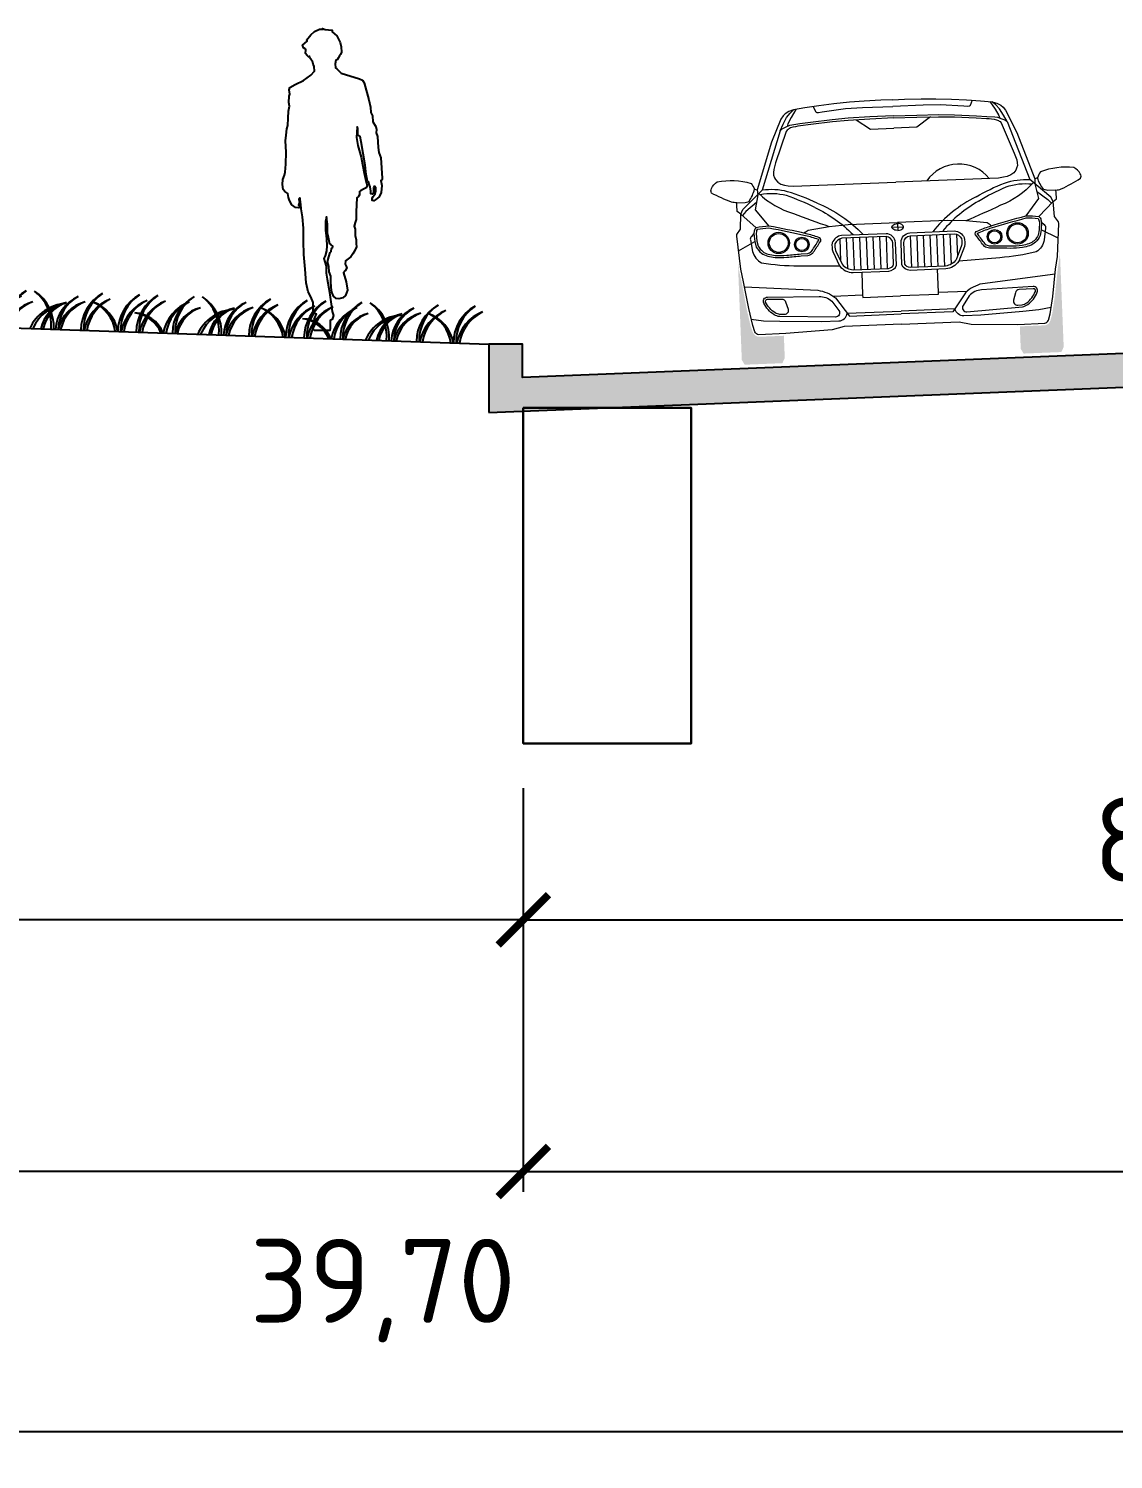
# Model space of a CAD drawing. Header units: millimetres. Extents: x 3633 to 4629, y 3430 to 3787.
# Drawn here: x 4536.26 to 4568.57, y 3553.53 to 3596.17 of the extents above; entities that cross this region are included whole.
import ezdxf

# ---------------------------------------------------------------- set-up
doc = ezdxf.new("R2010")
doc.units = ezdxf.units.MM
doc.layers.add('car', color=7, linetype='Continuous', lineweight=9, true_color=0x000000)
doc.layers.add('det1', color=7, linetype='Continuous', true_color=0x000000)
doc.layers.add('hatch', color=252, linetype='Continuous')
doc.styles.add('СПДС', font='isocpeur.ttf')
doc.dimstyles.new('СПДС', dxfattribs={"dimtxt": 1.25, "dimasz": 0.75, "dimexe": 0.3, "dimexo": 0.2, "dimgap": 0.3, "dimtad": 1, "dimrnd": 0.05, "dimzin": 1, "dimtxsty": 'СПДС', "dimblk": 'ARCHTICK', "dimcen": 0.6, "dimclrd": 7, "dimclre": 7, "dimclrt": 7, "dimazin": 0, "dimtfac": 1, "dimtmove": 1, "dimatfit": 3, "dimldrblk": 'OBLIQUE', "dimfxl": 1, "dimlwd": -1, "dimlwe": -1, "dimarcsym": 0})

# ---------------------------------------------------------------- blocks, each defined once
blk = doc.blocks.new('*U177')
at = {"layer": 'hatch', "ltscale": 0.5}
blk.add_hatch(color=256, dxfattribs=at).paths.add_polyline_path([(3500, -60.2), (7980.2, -239.4), (7980.2, 168.8), (7780.2, 168.8), (7780.2, -31.2), (3500, 140), (-250, -10), (-250, 190), (-450, 190), (-450, -218.2)])
at = {"layer": 'det1', "ltscale": 0.5}
blk.add_lwpolyline([(7980.2, -239.4), (3500, -60.2), (-450, -218.2), (-450, 190), (-250, 190), (-250, -10), (3500, 140), (7780.2, -31.2), (7780.2, 168.8), (7980.2, 168.8), (7980.2, -239.4)], dxfattribs=at)
blk = doc.blocks.new('*U282')
at = {"layer": 'car'}
for points in [[(-703.4, 162.9), (-854, 162.9, -0.258783), (-886.2, 188.5), (-898.7, 227.8), (-918.4, 331), (-942.1, 492.5), (-956, 569.1), (-959.6, 613.5), (-959.6, 29.2), (-943.8, 0), (-719.2, 0), (-703.4, 29.2)], [(703.4, 162.9), (854, 162.9, 0.258783), (886.2, 188.5), (898.7, 227.8), (918.4, 331), (942.1, 492.5), (956, 569.1), (959.6, 613.5), (959.6, 29.2), (943.8, 0), (719.2, 0), (703.4, 29.2)]]:
    blk.add_hatch(color=256, dxfattribs=at).paths.add_polyline_path(points)
for p, q in [((-34.7, 784), (34.7, 784)), ((0, 804.3), (0, 763.7))]:
    blk.add_line(p, q, dxfattribs=at)
for points in [[(0, 1543.3), (-70.6, 1543.4), (-169.8, 1541.3), (-257.6, 1538.3), (-350.3, 1532.7), (-440.1, 1524.6), (-523.8, 1515.6), (-592.2, 1506.3), (-620, 1497.2), (-642.2, 1484.1), (-655.8, 1472.2), (-669, 1453.3), (-730.8, 1318.2), (-828.4, 1038.3)], [(0, 1543.3), (70.6, 1543.4), (169.8, 1541.3), (257.6, 1538.3), (350.3, 1532.7), (440.1, 1524.6), (523.8, 1515.6), (592.2, 1506.3), (620, 1497.2), (642.2, 1484.1), (655.8, 1472.2), (669, 1453.3), (730.8, 1318.2), (828.4, 1038.3)], [(-676.2, 1385.3), (-656.8, 1423.6), (-634.8, 1462.8), (-613.2, 1488.1), (-592.2, 1506.3)], [(-577.6, 1508.3), (-608.2, 1461.8), (-628.5, 1423.6), (-633.2, 1408.6)], [(-473.8, 1521), (-461.3, 1490.8), (-457.6, 1486.9), (-453.9, 1485.7), (-444.6, 1485.5), (-422.8, 1488.2), (-282.6, 1502), (-180.7, 1503.3), (0, 1503.3)], [(473.8, 1521), (461.3, 1490.8), (457.6, 1486.9), (453.9, 1485.7), (444.6, 1485.5), (422.8, 1488.2), (282.6, 1502), (180.7, 1503.3), (0, 1503.3)], [(577.6, 1508.3), (608.2, 1461.8), (628.5, 1423.6), (633.2, 1408.6)], [(676.2, 1385.3), (656.8, 1423.6), (634.8, 1462.8), (613.2, 1488.1), (592.2, 1506.3)], [(-557.6, 1420.8), (-605.3, 1416.4), (-620.1, 1413.6), (-646.3, 1403.7), (-666.5, 1394.1), (-676.2, 1385.3), (-798.6, 1034.5)], [(0, 1446.5), (-140.2, 1445.8), (-269.2, 1443.1), (-364.3, 1438.2), (-494.7, 1427.9), (-557.6, 1420.8)], [(0.1, 1434.1), (-140, 1433.5), (-268.8, 1430.7), (-363.5, 1425.9), (-493.5, 1415.6), (-555.1, 1408.6)], [(-222, 1431.7), (-138.2, 1373.7), (0, 1373.7)], [(-0.1, 1434.1), (140, 1433.5), (268.8, 1430.7), (363.5, 1425.9), (493.5, 1415.6), (555.1, 1408.6)], [(0, 1446.5), (140.2, 1445.8), (269.2, 1443.1), (364.3, 1438.2), (494.7, 1427.9), (557.6, 1420.8)], [(222, 1431.7), (138.2, 1373.7), (0, 1373.7)], [(557.6, 1420.8), (605.3, 1416.4), (620.1, 1413.6), (646.3, 1403.7), (666.5, 1394.1), (676.2, 1385.3), (798.6, 1034.5)], [(-931.4, 898.4), (-918, 924.8), (-797.8, 1034.6)], [(-844.1, 1043.8), (-828.4, 1038.3)], [(-827.5, 1038), (-825.8, 1009.1)], [(931.4, 898.4), (918, 924.8), (797.8, 1034.6)], [(827.5, 1038), (825.8, 1009.1)], [(844.1, 1043.8), (828.4, 1038.3)], [(-834.9, 964.3), (-900.4, 911.7), (-921.9, 889.3)], [(-825.8, 1009.1), (-844, 919.5), (-766, 819.5)], [(825.8, 1009.1), (844, 919.5), (766, 819.5)], [(834.9, 964.3), (900.4, 911.7), (921.9, 889.3)], [(-842.9, 813.1), (-931.4, 898.4)], [(842.9, 813.1), (931.4, 898.4)], [(-952.4, 678.8), (-853.4, 731.8)], [(-348.1, 726.2), (-348.1, 593.7)], [(-308.6, 729.6), (-308.6, 549.3)], [(-269.1, 729.2), (-269.1, 539.7)], [(-229.6, 729.2), (-229.6, 539.7)], [(-190.1, 729.2), (-190.1, 539.7)], [(-150.6, 729.2), (-150.6, 539.7)], [(-111.1, 729.2), (-111.1, 539.7)], [(-71.6, 729.2), (-71.6, 539.7)], [(71.6, 729.2), (71.6, 539.7)], [(111.1, 729.2), (111.1, 539.7)], [(150.6, 729.2), (150.6, 539.7)], [(190.1, 729.2), (190.1, 539.7)], [(229.6, 729.2), (229.6, 539.7)], [(269.1, 729.2), (269.1, 539.7)], [(308.6, 729.6), (308.6, 549.3)], [(348.1, 726.2), (348.1, 593.7)], [(952.4, 678.8), (853.4, 731.8)], [(-224.9, 522.4), (-224.9, 385.7), (-399, 385.7)], [(224.9, 522.4), (224.9, 385.7), (399, 385.7)], [(-224.9, 385.7), (-224.9, 372.2), (0, 372.2)], [(224.9, 385.7), (224.9, 372.2), (0, 372.2)], [(-320.4, 282.3), (0, 282.3)], [(-308, 264.9), (0, 264.9)], [(320.4, 282.3), (0, 282.3)], [(308, 264.9), (0, 264.9)]]:
    blk.add_lwpolyline(points, dxfattribs=at)
for points in [[(-555.1, 1408.6, 0.041965), (-614.5, 1399.2, 0.097566), (-634.1, 1386.8), (-641.7, 1379.8), (-711.6, 1195.4), (-724.5, 1155.9), (-727.1, 1137.7), (-726.9, 1122.4), (-722.2, 1106.5), (-716.2, 1094.8), (-703.4, 1079.4), (-685.9, 1066.9), (-664.5, 1059.1), (-641.3, 1054.9), (-611.7, 1051.1), (0, 1051.1)], [(555.1, 1408.6, -0.041965), (614.5, 1399.2, -0.097566), (634.1, 1386.8), (641.7, 1379.8), (711.6, 1195.4), (724.5, 1155.9), (727.1, 1137.7), (726.9, 1122.4), (722.2, 1106.5), (716.2, 1094.8), (703.4, 1079.4), (685.9, 1066.9), (664.5, 1059.1), (641.3, 1054.9), (611.7, 1051.1), (0, 1051.1)], [(-951, 966.3, -0.086587), (-982.4, 971.7, -0.03884), (-1100.1, 1030.3, -0.304073), (-1098.9, 1056.5, -0.173994), (-1063.1, 1095.8, -0.117708), (-862.4, 1078.5, -0.079274), (-844.1, 1043.8)], [(-951, 966.3), (-902, 965.3), (-878.8, 972, 0.108127), (-844.1, 1043.8)], [(-474.1, 945, 0.039459), (-646.6, 1020.3, 0.101314), (-797.8, 1034.6, 0.097226)], [(474.1, 945, -0.039459), (646.6, 1020.3, -0.101314), (797.8, 1034.6, -0.097226)], [(951, 966.3, 0.086587), (982.4, 971.7, 0.03884), (1100.1, 1030.3, 0.304073), (1098.9, 1056.5, 0.173994), (1063.1, 1095.8, 0.117708), (862.4, 1078.5, 0.079274), (844.1, 1043.8)], [(951, 966.3), (902, 965.3), (878.8, 972, -0.108127), (844.1, 1043.8)], [(0, 204), (-342.6, 204), (-413.6, 186.8), (-691.7, 175.3), (-852.9, 175.3, -0.246202), (-874.6, 192.8), (-886.7, 230.9), (-906.2, 333), (-929.9, 494.5), (-943.7, 570.7), (-959.6, 766.5), (-958.7, 776.4), (-935.8, 808.9), (-931.4, 898.4), (-952.2, 913.6), (-951.7, 952.2), (-951, 966.3)], [(-818.6, 1015.6, 0.115478), (-617.9, 888.4, 0.009835), (-407, 803.4)], [(-487.8, 918.8, 0.036012), (-654.6, 996.9, 0.112074), (-810.9, 1007.9)], [(-474.1, 945, -0.109665), (-207.3, 746.7, -0.086447)], [(0, 204), (342.6, 204), (413.6, 186.8), (691.7, 175.3), (852.9, 175.3, 0.246202), (874.6, 192.8), (886.7, 230.9), (906.2, 333), (929.9, 494.5), (943.7, 570.7), (959.6, 766.5), (958.7, 776.4), (935.8, 808.9), (931.4, 898.4), (952.2, 913.6), (951.7, 952.2), (951, 966.3)], [(474.1, 945, 0.109665), (207.3, 746.7, 0.086447)], [(818.6, 1015.6, -0.115478), (617.9, 888.4, -0.009835), (407, 803.4)], [(487.8, 918.8, -0.036012), (654.6, 996.9, -0.112074), (810.9, 1007.9)], [(-487.8, 918.8, -0.086447), (-267.4, 750.2)], [(487.8, 918.8, 0.086447), (267.4, 750.2)], [(-857.1, 778.9), (-873.2, 762.9, 0.239592), (-880.1, 741.5), (-869.3, 672.6, 0.207141), (-819, 602.4, 0.038689), (-600.5, 576.4), (-355.1, 566)], [(-842.9, 813.1, 0.219934), (-854.5, 793), (-857.1, 778.9), (-853.4, 731.8), (-846.3, 698.3, 0.074962), (-817.6, 660.3, 0.078405), (-780.6, 640.9, 0.029684), (-737.6, 631.2, 0.017523), (-666.4, 629.8, 0.006133), (-580.8, 634.5), (-540.9, 635.8, 0.121315), (-512.2, 647.9, 0.024202), (-470.6, 706.6), (-461.8, 718.6, 0.495512), (-472, 740.8, 0.018752), (-547.4, 765.8, 0.012988), (-766, 819.5, 0.041161), (-842.9, 813.1)], [(-556.7, 768.3, -0.147224), (-532.8, 786.6), (-407, 803.4), (-295.1, 810.2), (0, 810.2)], [(556.7, 768.3, 0.147224), (532.8, 786.6), (407, 803.4), (295.1, 810.2), (0, 810.2)], [(857.1, 778.9), (873.2, 762.9, -0.239592), (880.1, 741.5), (869.3, 672.6, -0.207141), (819, 602.4, -0.038689), (600.5, 576.4), (355.1, 566)], [(842.9, 813.1, -0.219934), (854.5, 793), (857.1, 778.9), (853.4, 731.8), (846.3, 698.3, -0.074962), (817.6, 660.3, -0.078405), (780.6, 640.9, -0.029684), (737.6, 631.2, -0.017523), (666.4, 629.8, -0.006133), (580.8, 634.5), (540.9, 635.8, -0.121315), (512.2, 647.9, -0.024202), (470.6, 706.6), (461.8, 718.6, -0.495512), (472, 740.8, -0.018752), (547.4, 765.8, -0.012988), (766, 819.5, -0.041161), (842.9, 813.1)], [(-336.4, 747, 0.261694), (-393.9, 704.7, 0.1028), (-392.5, 652.7), (-355.1, 566, 0.213481), (-276, 522.4), (-63.9, 522.4, 0.307412), (-16, 557.7), (-16, 690.8, 0.383184), (-71, 746.5), (-336.4, 747)], [(336.4, 747, -0.261694), (393.9, 704.7, -0.1028), (392.5, 652.7), (355.1, 566, -0.213481), (276, 522.4), (63.9, 522.4, -0.307412), (16, 557.7), (16, 690.8, -0.383184), (71, 746.5), (336.4, 747)], [(-925.5, 464.6), (-490.4, 425.9, -0.132669), (-387.2, 376.1), (-308, 264.9)], [(925.5, 464.6), (490.4, 425.9, 0.132669), (387.2, 376.1), (308, 264.9)], [(-370.3, 301.1, -0.621988), (-391.9, 262.2), (-723.3, 278, -0.091073), (-756.6, 291, -0.134269), (-815.5, 362.1, -0.558845), (-791.5, 396.6), (-484.5, 389.3, -0.188393), (-409.3, 357.2), (-370.3, 301.1)], [(370.3, 301.1, 0.621988), (391.9, 262.2), (723.3, 278, 0.091073), (756.6, 291, 0.134269), (815.5, 362.1, 0.558845), (791.5, 396.6), (484.5, 389.3, 0.188393), (409.3, 357.2), (370.3, 301.1)], [(-893.9, 268.8), (-821.1, 256.2), (-724.7, 250.2), (-473.5, 239.6), (-372.6, 238.1, 0.332558), (-320.4, 282.3)], [(893.9, 268.8), (821.1, 256.2), (724.7, 250.2), (473.5, 239.6), (372.6, 238.1, -0.332558), (320.4, 282.3)]]:
    blk.add_lwpolyline(points, format="xyb", dxfattribs=at)
for points in [[(-837.6, 801.4, 0.186526), (-842.2, 791.3), (-844.7, 778.2), (-841.2, 733.5), (-834.6, 702.6, 0.070523), (-809.6, 669.8, 0.076123), (-776.9, 652.8, 0.029021), (-736.3, 643.6, 0.017315), (-666.7, 642.2, 0.006136), (-581.4, 646.8), (-542.1, 648.2, 0.110261), (-520.9, 656.9, 0.023737), (-480.8, 713.6), (-472.5, 724.9, 0.493895), (-475.2, 728.8, 0.019011), (-550.7, 753.8, 0.012904), (-767.3, 807.1, 0.038649)], [(837.6, 801.4, -0.186526), (842.2, 791.3), (844.7, 778.2), (841.2, 733.5), (834.6, 702.6, -0.070523), (809.6, 669.8, -0.076123), (776.9, 652.8, -0.029021), (736.3, 643.6, -0.017315), (666.7, 642.2, -0.006136), (581.4, 646.8), (542.1, 648.2, -0.110261), (520.9, 656.9, -0.023737), (480.8, 713.6), (472.5, 724.9, -0.493895), (475.2, 728.8, -0.019011), (550.7, 753.8, -0.012904), (767.3, 807.1, -0.038649)], [(-335.3, 729.6, 0.246897), (-377.2, 699.4, 0.094337), (-376, 658.1), (-340, 574.9, 0.205976), (-275.3, 539.7), (-64.2, 539.7, 0.2846), (-33.4, 561), (-33.4, 690.4, 0.377389), (-71.6, 729.2)], [(335.3, 729.6, -0.246897), (377.2, 699.4, -0.094337), (376, 658.1), (340, 574.9, -0.205976), (275.3, 539.7), (64.2, 539.7, -0.2846), (33.4, 561), (33.4, 690.4, -0.377389), (71.6, 729.2)], [(-792.1, 384.2), (-708, 382.2, -0.326161), (-684.8, 364.4), (-672, 320.9, -0.51563), (-696.9, 289.1), (-721.8, 290.3, -0.087537), (-749.8, 301.4, -0.133548), (-804.2, 367.1, -0.561503)], [(792.1, 384.2), (708, 382.2, 0.326161), (684.8, 364.4), (672, 320.9, 0.51563), (696.9, 289.1), (721.8, 290.3, 0.087537), (749.8, 301.4, 0.133548), (804.2, 367.1, 0.561503)]]:
    blk.add_lwpolyline(points, format="xyb", close=True, dxfattribs=at)
for centre, radius in [((-711.8, 717.2), 63.7), ((-711.8, 717.2), 56.3), ((711.8, 717.2), 63.7), ((711.8, 717.2), 56.3), ((-574.6, 702.4), 43.9), ((-574.6, 702.4), 36.4), ((574.6, 702.4), 43.9), ((574.6, 702.4), 36.4)]:
    blk.add_circle(centre, radius, dxfattribs=at)
blk.add_arc((370.3, 912.7), 232, 36.6231, 143.3769, dxfattribs=at)
at = {"layer": 'car', "extrusion": (0, 0, -1)}
blk.add_ellipse((0, 784), major_axis=(34.7, 0), ratio=0.584594, start_param=1.570796, end_param=4.712389, dxfattribs=at)
at = {"layer": 'car'}
blk.add_ellipse((0, 784), major_axis=(-34.7, 0), ratio=0.584594, start_param=1.570796, end_param=4.712389, dxfattribs=at)
blk = doc.blocks.new('_ArchTick')
at = {"color": 0, "linetype": 'ByBlock', "const_width": 0.15}
blk.add_lwpolyline([(-0.5, -0.5), (0.5, 0.5)], dxfattribs=at)
blk = doc.blocks.new('*D245')
at = {"color": 7, "transparency": 16777216}
for p, q in [((4550.993, 3573.537), (4550.993, 3569.008)), ((4550.993, 3569.608), (4404.635, 3569.608)), ((4404.635, 3569.208), (4404.635, 3569.008))]:
    blk.add_line(p, q, dxfattribs=at)
at = {"layer": 'Defpoints', "color": 0, "transparency": 16777216}
for p in [(4550.993, 3573.937), (4404.635, 3569.608), (4404.635, 3569.608)]:
    blk.add_point(p, dxfattribs=at)
at = {"color": 7, "transparency": 16777216, "xscale": 1.5, "yscale": 1.5, "zscale": 1.5, "rotation": 180}
blk.add_blockref('_ArchTick', (4404.635, 3569.608), dxfattribs=at)
at = {"color": 7, "transparency": 16777216, "xscale": 1.5, "yscale": 1.5, "zscale": 1.5}
blk.add_blockref('_ArchTick', (4550.993, 3569.608), dxfattribs=at)
at = {"color": 7, "transparency": 16777216, "insert": (4477.814, 3571.708), "char_height": 2.5, "attachment_point": 5, "style": 'СПДС'}
blk.add_mtext('29,25', dxfattribs=at)
blk = doc.blocks.new('_Oblique')
at = {"color": 0, "linetype": 'ByBlock', "lineweight": -2}
blk.add_line((-0.5, -0.5), (0.5, 0.5), dxfattribs=at)
blk = doc.blocks.new('*D186')
at = {"color": 7, "transparency": 16777216}
for p, q in [((4550.993, 3569.208), (4550.993, 3561.51)), ((4626.118, 3569.208), (4626.118, 3561.509)), ((4550.993, 3562.11), (4626.118, 3562.109))]:
    blk.add_line(p, q, dxfattribs=at)
at = {"layer": 'Defpoints', "color": 0, "transparency": 16777216}
for p in [(4550.993, 3569.608), (4626.118, 3569.608), (4626.118, 3562.109)]:
    blk.add_point(p, dxfattribs=at)
at = {"color": 7, "transparency": 16777216, "xscale": 1.5, "yscale": 1.5, "zscale": 1.5}
for p, rotation in [((4550.993, 3562.11), 179.9996016160246), ((4626.118, 3562.109), 359.9996016160245)]:
    blk.add_blockref('_ArchTick', p, dxfattribs=dict(at, rotation=rotation))
at = {"color": 7, "transparency": 16777216, "insert": (4588.555, 3564.209), "char_height": 2.5, "attachment_point": 5, "rotation": 359.9996, "style": 'СПДС'}
blk.add_mtext('15,00', dxfattribs=at)
blk = doc.blocks.new('*D187')
at = {"color": 7, "transparency": 16777216}
for p, q in [((4427.493, 3569.208), (4427.493, 3561.508)), ((4550.993, 3569.208), (4550.993, 3561.508)), ((4550.993, 3562.108), (4427.493, 3562.108))]:
    blk.add_line(p, q, dxfattribs=at)
at = {"layer": 'Defpoints', "color": 0, "transparency": 16777216}
for p in [(4427.493, 3569.608), (4550.993, 3569.608), (4427.493, 3562.108)]:
    blk.add_point(p, dxfattribs=at)
at = {"color": 7, "transparency": 16777216, "xscale": 1.5, "yscale": 1.5, "zscale": 1.5, "rotation": 180}
blk.add_blockref('_ArchTick', (4427.493, 3562.108), dxfattribs=at)
at = {"color": 7, "transparency": 16777216, "xscale": 1.5, "yscale": 1.5, "zscale": 1.5}
blk.add_blockref('_ArchTick', (4550.993, 3562.108), dxfattribs=at)
at = {"color": 7, "transparency": 16777216, "insert": (4489.243, 3564.208), "char_height": 2.5, "attachment_point": 5, "style": 'СПДС'}
blk.add_mtext('24,70', dxfattribs=at)
blk = doc.blocks.new('*D188')
at = {"color": 7, "transparency": 16777216}
for p, q in [((4427.493, 3561.708), (4427.493, 3553.762)), ((4626.118, 3561.709), (4626.118, 3553.763)), ((4427.493, 3554.362), (4626.118, 3554.363))]:
    blk.add_line(p, q, dxfattribs=at)
at = {"layer": 'Defpoints', "color": 0, "transparency": 16777216}
for p in [(4427.493, 3562.108), (4626.118, 3562.109), (4626.118, 3554.363)]:
    blk.add_point(p, dxfattribs=at)
at = {"color": 7, "transparency": 16777216, "xscale": 1.5, "yscale": 1.5, "zscale": 1.5}
for p, rotation in [((4427.493, 3554.362), 180.0001973891662), ((4626.118, 3554.363), 0.0001973891662108201)]:
    blk.add_blockref('_ArchTick', p, dxfattribs=dict(at, rotation=rotation))
at = {"color": 7, "transparency": 16777216, "insert": (4546.805, 3558.562), "char_height": 2.5, "attachment_point": 5, "rotation": 0.0002, "style": 'СПДС'}
blk.add_mtext('39,70', dxfattribs=at)
blk = doc.blocks.new('*D189')
at = {"color": 7, "transparency": 16777216}
for p, q in [((4591.118, 3574.475), (4591.118, 3569.008)), ((4550.993, 3573.537), (4550.993, 3569.008)), ((4550.993, 3569.608), (4591.118, 3569.608))]:
    blk.add_line(p, q, dxfattribs=at)
at = {"layer": 'Defpoints', "color": 0, "transparency": 16777216}
for p in [(4591.118, 3574.875), (4550.993, 3573.937), (4591.118, 3569.608)]:
    blk.add_point(p, dxfattribs=at)
at = {"color": 7, "transparency": 16777216, "xscale": 1.5, "yscale": 1.5, "zscale": 1.5, "rotation": 180}
blk.add_blockref('_ArchTick', (4550.993, 3569.608), dxfattribs=at)
at = {"color": 7, "transparency": 16777216, "xscale": 1.5, "yscale": 1.5, "zscale": 1.5}
blk.add_blockref('_ArchTick', (4591.118, 3569.608), dxfattribs=at)
at = {"color": 7, "transparency": 16777216, "insert": (4571.055, 3571.708), "char_height": 2.5, "attachment_point": 5, "style": 'СПДС'}
blk.add_mtext('8,00', dxfattribs=at)
blk = doc.blocks.new('grass')
at = {"color": 0}
for centre, radius, start, end in [((283.4, 7.6), 250.6, 120.91532, 181.7436), ((299.1, 17.8), 250.6, 125.19754, 184.08204), ((300.2, -39.5), 250.6, 113.37164, 170.93), ((317.1, -31.4), 250.6, 117.65386, 172.79282), ((441.8, -39.5), 250.6, 113.37164, 170.93), ((458.7, -31.4), 250.6, 117.65386, 172.79282), ((498.8, 7.6), 250.6, 120.91532, 181.7436), ((514.5, 17.8), 250.6, 125.19754, 184.08204), ((290.9, 7.6), 250.6, 358.2564, 59.08468), ((275.2, 17.8), 250.6, 355.91796, 54.80246), ((778.4, -4.1), 225.6, 115.70682, 178.95931), ((793.3, 3.8), 225.6, 119.98904, 180.95928), ((953.9, 7.6), 250.6, 120.91532, 181.7436), ((969.6, 17.8), 250.6, 125.19754, 184.08204), ((970.7, -39.5), 250.6, 113.37164, 170.93), ((987.6, -31.4), 250.6, 117.65386, 172.79282), ((1174, 7.6), 250.6, 120.91532, 181.7436), ((1189.7, 17.8), 250.6, 125.19754, 184.08204), ((1190.7, -39.5), 250.6, 113.37164, 170.93), ((1207.6, -31.4), 250.6, 117.65386, 172.79282), ((18.2, -79.9), 193.4, 24.41404, 89.32312), ((3.8, -79.2), 193.4, 24.1831, 85.0409), ((465.3, -38.9), 204.5, 105.37875, 169.02323), ((479.8, -34.3), 204.5, 109.66097, 170.33326), ((631.6, -94.2), 250.6, 95.3506, 157.91619), ((650.1, -91.8), 250.6, 99.63282, 158.51732), ((666.7, -34.5), 204.5, 105.37875, 170.29766), ((681.3, -29.9), 204.5, 109.66097, 171.60273), ((788.6, -45.9), 225.6, 106.7576, 168.24844), ((804.6, -40.5), 225.6, 111.03982, 169.66132), ((702.6, -45.9), 225.6, 11.75156, 73.2424), ((686.6, -40.5), 225.6, 10.33868, 68.96018)]:
    blk.add_arc(centre, radius, start, end, dxfattribs=at)

msp = doc.modelspace()

# ---------------------------------------------------------------- linework, layer by layer
at = {"color": 0}
msp.add_lwpolyline([(4544.759, 3587.172), (4544.721, 3587.223), (4544.712, 3587.287), (4544.754, 3587.367), (4544.784, 3587.469), (4544.759, 3587.503), (4544.801, 3587.601), (4544.83, 3587.66), (4544.771, 3587.677), (4544.738, 3587.699), (4544.738, 3588.013), (4544.666, 3588.183), (4544.581, 3588.331), (4544.522, 3588.599), (4544.497, 3589.007), (4544.455, 3589.444), (4544.446, 3589.839), (4544.442, 3590.225), (4544.417, 3590.561), (4544.379, 3590.799), (4544.37, 3590.932), (4544.349, 3591.089), (4544.337, 3591.127), (4544.324, 3591.098), (4544.303, 3591.085), (4544.324, 3590.996), (4544.311, 3590.936), (4544.299, 3590.911), (4544.328, 3590.877), (4544.341, 3590.843), (4544.307, 3590.826), (4544.21, 3590.839), (4544.1, 3590.919), (4544.029, 3591.051), (4543.995, 3591.136), (4543.978, 3591.255), (4543.894, 3591.319), (4543.843, 3591.382), (4543.818, 3591.522), (4543.83, 3591.671), (4543.877, 3591.807), (4543.902, 3591.889), (4543.915, 3592.136), (4543.927, 3592.488), (4543.906, 3592.828), (4543.932, 3592.998), (4543.953, 3593.185), (4543.978, 3593.287), (4543.986, 3593.503), (4543.995, 3593.711), (4544.033, 3593.864), (4544.012, 3593.97), (4544.02, 3594.157), (4544.037, 3594.217), (4544.02, 3594.344), (4544.041, 3594.422), (4544.193, 3594.507), (4544.446, 3594.63), (4544.662, 3594.783), (4544.771, 3594.902), (4544.763, 3595.042), (4544.733, 3595.114), (4544.716, 3595.204), (4544.679, 3595.229), (4544.636, 3595.301), (4544.628, 3595.352), (4544.598, 3595.335), (4544.556, 3595.374), (4544.506, 3595.429), (4544.51, 3595.539), (4544.493, 3595.569), (4544.446, 3595.603), (4544.413, 3595.675), (4544.552, 3595.802), (4544.535, 3595.832), (4544.666, 3595.985), (4544.771, 3596.083), (4544.923, 3596.155), (4545.029, 3596.151), (4545.016, 3596.172), (4545.092, 3596.142), (4545.193, 3596.138), (4545.303, 3596.125), (4545.303, 3596.078), (4545.434, 3595.96), (4545.539, 3595.756), (4545.565, 3595.633), (4545.573, 3595.471), (4545.552, 3595.403), (4545.518, 3595.365), (4545.48, 3595.289), (4545.446, 3595.242), (4545.409, 3595.233), (4545.392, 3595.127), (4545.396, 3595.008), (4545.442, 3594.974), (4545.565, 3594.847), (4546.109, 3594.673), (4546.206, 3594.635), (4546.257, 3594.558), (4546.396, 3594.047), (4546.442, 3593.826), (4546.451, 3593.669), (4546.501, 3593.571), (4546.51, 3593.393), (4546.603, 3593.253), (4546.62, 3593.163), (4546.607, 3593.066), (4546.645, 3592.955), (4546.674, 3592.624), (4546.691, 3592.475), (4546.746, 3592.318), (4546.788, 3591.711), (4546.793, 3591.677), (4546.75, 3591.643), (4546.78, 3591.494), (4546.755, 3591.286), (4546.695, 3591.159), (4546.603, 3591.082), (4546.544, 3591.036), (4546.51, 3591.048), (4546.493, 3591.053), (4546.493, 3591.116), (4546.522, 3591.167), (4546.582, 3591.244), (4546.598, 3591.342), (4546.598, 3591.422), (4546.565, 3591.477), (4546.535, 3591.431), (4546.531, 3591.295), (4546.497, 3591.24), (4546.451, 3591.248), (4546.447, 3591.329), (4546.434, 3591.452), (4546.4, 3591.537), (4546.396, 3591.596), (4546.349, 3591.626), (4546.316, 3591.821), (4546.286, 3592.102), (4546.227, 3592.454), (4546.164, 3592.794), (4546.134, 3592.96), (4546.067, 3593.006), (4546.063, 3593.202), (4546.046, 3593.24), (4546.029, 3592.93), (4546.063, 3592.688), (4546.168, 3592.344), (4546.198, 3592.123), (4546.252, 3591.868), (4546.312, 3591.596), (4546.337, 3591.499), (4546.316, 3591.431), (4546.236, 3591.384), (4546.143, 3591.333), (4546.117, 3591.32), (4546.113, 3591.214), (4546.079, 3591.167), (4546.037, 3591.133), (4546.016, 3590.711), (4546.012, 3590.486), (4545.987, 3590.397), (4545.957, 3590.287), (4545.982, 3590.197), (4545.987, 3590.006), (4546.016, 3589.879), (4546.016, 3589.764), (4546.029, 3589.671), (4545.966, 3589.537), (4545.919, 3589.461), (4545.86, 3589.372), (4545.776, 3589.308), (4545.7, 3589.253), (4545.687, 3589.151), (4545.717, 3589.092), (4545.738, 3589.045), (4545.683, 3588.956), (4545.636, 3588.892), (4545.721, 3588.624), (4545.755, 3588.378), (4545.695, 3588.221), (4545.615, 3588.149), (4545.501, 3588.119), (4545.421, 3588.127), (4545.337, 3588.195), (4545.286, 3588.319), (4545.269, 3588.455), (4545.261, 3588.646), (4545.261, 3588.794), (4545.21, 3588.926), (4545.198, 3589.079), (4545.164, 3589.219), (4545.198, 3589.372), (4545.244, 3589.495), (4545.273, 3589.533), (4545.278, 3589.614), (4545.311, 3589.639), (4545.324, 3589.686), (4545.273, 3589.724), (4545.231, 3589.75), (4545.193, 3589.945), (4545.164, 3590.077), (4545.164, 3590.344), (4545.134, 3590.565), (4545.105, 3590.425), (4545.096, 3590.162), (4545.13, 3589.911), (4545.143, 3589.699), (4545.126, 3589.546), (4545.088, 3589.397), (4545.054, 3589.325), (4545.079, 3589.223), (4545.117, 3589.096), (4545.117, 3588.888), (4545.155, 3588.709), (4545.198, 3588.425), (4545.231, 3588.234), (4545.261, 3588.034), (4545.299, 3587.737), (4545.337, 3587.618), (4545.299, 3587.507), (4545.257, 3587.486), (4545.24, 3587.473), (4545.236, 3587.35), (4545.24, 3587.24), (4545.231, 3587.172)], close=True, dxfattribs=at)
msp.add_lwpolyline([(4472.493, 3589.423), (4549.967, 3586.77)], dxfattribs=at)
at = {"color": 0, "lineweight": 30}
msp.add_lwpolyline([(4550.993, 3584.868), (4555.993, 3584.868), (4555.993, 3574.868), (4550.993, 3574.868)], close=True, dxfattribs=at)

# ---------------------------------------------------------------- block references
at = {"color": 0}
for name, p, xscale, yscale, zscale, rotation in [('*U282', (4562.301, 3586.344), 0.004999999999999978, 0.004999999999999978, 0.004999999999999978, 2.29061004143888), ('grass', (4534.3, 3587.306), 0.004999999999999999, 0.004999999999999999, 0.004999999999999999, 358.0391474294212), ('grass', (4539.298, 3587.135), 0.004999999999999999, 0.004999999999999999, 0.004999999999999999, 358.0391474294212), ('grass', (4544.295, 3586.964), 0.004999999999999999, 0.004999999999999999, 0.004999999999999999, 358.0391474294212)]:
    msp.add_blockref(name, p, dxfattribs=dict(at, xscale=xscale, yscale=yscale, zscale=zscale, rotation=rotation))
at = {"color": 0, "ltscale": 0.5, "xscale": -0.005, "yscale": 0.005, "zscale": 0.005}
msp.add_blockref('*U177', (4589.868, 3585.926), dxfattribs=at)

# ---------------------------------------------------------------- dimensions: what is measured, and where the dimension line sits
at = {"color": 0}
for base, p1, p2, picture, middle in [((4591.1176, 3569.6083), (4550.9931, 3573.9375), (4591.1176, 3574.8749), '*D189', (4571.0553, 3571.7083)), ((4404.635, 3569.608), (4550.993, 3573.937), (4404.635, 3569.608), '*D245', (4477.814, 3571.708))]:
    dim = msp.add_linear_dim(base=base, p1=p1, p2=p2, angle=180, dimstyle='СПДС', override={"dimscale": 2, "dimlfac": 0.2}, dxfattribs=at)
    dim.commit()
    dim.dimension.update_dxf_attribs({"geometry": picture, "text_midpoint": middle})
for p1, p2, distance, picture, middle in [((4550.993, 3569.608), (4427.493, 3569.608), 7.5, '*D187', (4489.243, 3564.208)), ((4550.9931, 3569.6083), (4626.1176, 3569.6078), -7.4987, '*D186', (4588.5553, 3564.2094))]:
    dim = msp.add_aligned_dim(p1=p1, p2=p2, distance=distance, dimstyle='СПДС', override={"dimscale": 2, "dimlfac": 0.2}, dxfattribs=at)
    dim.commit()
    dim.dimension.update_dxf_attribs({"geometry": picture, "text_midpoint": middle})
dim = msp.add_linear_dim(base=(4626.1175, 3554.3625), p1=(4427.4931, 3562.1083), p2=(4626.1175, 3562.109), angle=0.0002, dimstyle='СПДС', override={"dimscale": 2, "dimlfac": 0.2}, dxfattribs=at)
dim.commit()
dim.dimension.update_dxf_attribs({"geometry": '*D188', "text_midpoint": (4546.8053, 3556.4622), "dimtype": 161})

doc.saveas('drawing.dxf')
